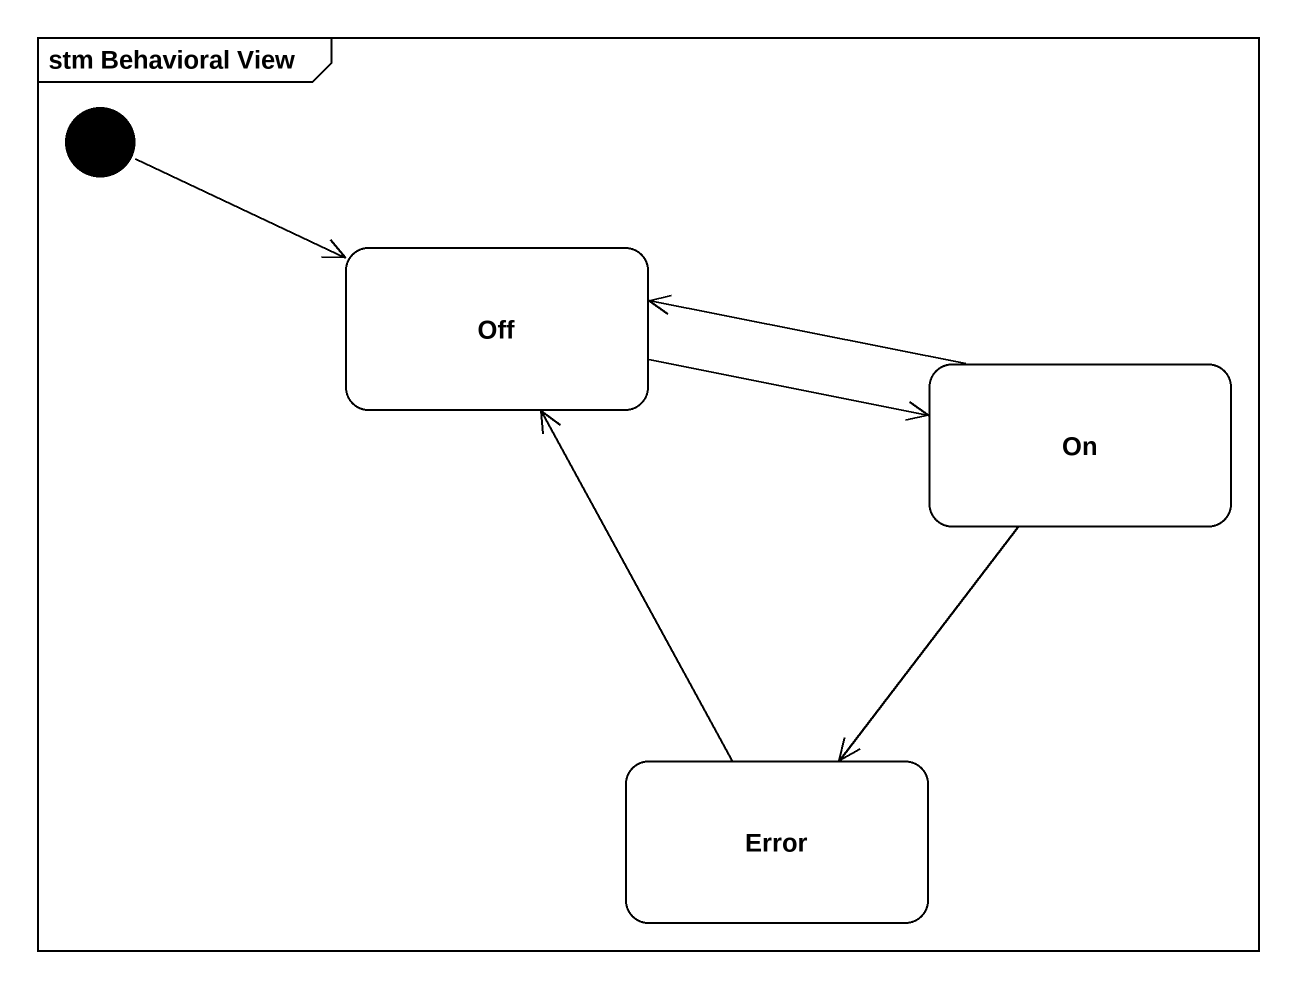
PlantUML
@startuml
mainframe stm Behavioral View
hide empty description
state Off
state "On" as On_
state Error
[*] -right-> Off
Off -right-> On_
On_ -left-> Off
On_ --> Error
Error -up-> Off
@enduml
